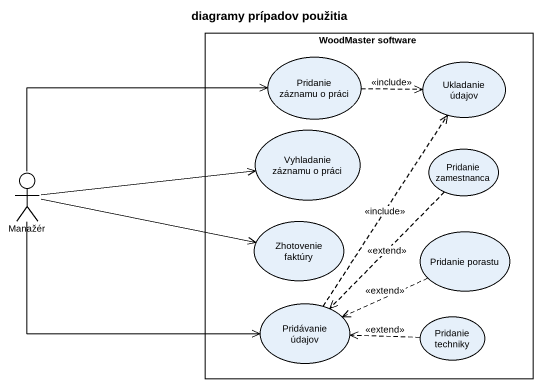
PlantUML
@startuml
title diagramy prípadov použitia
rectangle "WoodMaster software" as WoodMaster_software {
  usecase "Pridanie záznamu o práci" as Pridanie_záznamu_o_práci
  usecase "Ukladanie údajov" as Ukladanie_údajov
  usecase "Vyhladanie záznamu o práci" as Vyhladanie_záznamu_o_práci
  usecase "Pridanie zamestnanca" as Pridanie_zamestnanca
  usecase "Zhotovenie faktúry" as Zhotovenie_faktúry
  usecase "Pridanie porastu" as Pridanie_porastu
  usecase "Pridávanie údajov" as Pridávanie_údajov
  usecase "Pridanie techniky" as Pridanie_techniky
}
actor Manažér
Pridanie_záznamu_o_práci .right.> Ukladanie_údajov : <<include>>
Manažér -right-> Pridanie_záznamu_o_práci
Manažér -right-> Vyhladanie_záznamu_o_práci
Manažér -right-> Zhotovenie_faktúry
Manažér -right-> Pridávanie_údajov
Pridanie_zamestnanca ..> Pridávanie_údajov : <<extend>>
Pridanie_porastu .left.> Pridávanie_údajov : <<extend>>
Pridávanie_údajov .up.> Ukladanie_údajov : <<include>>
Pridanie_techniky .left.> Pridávanie_údajov : <<extend>>
@enduml
